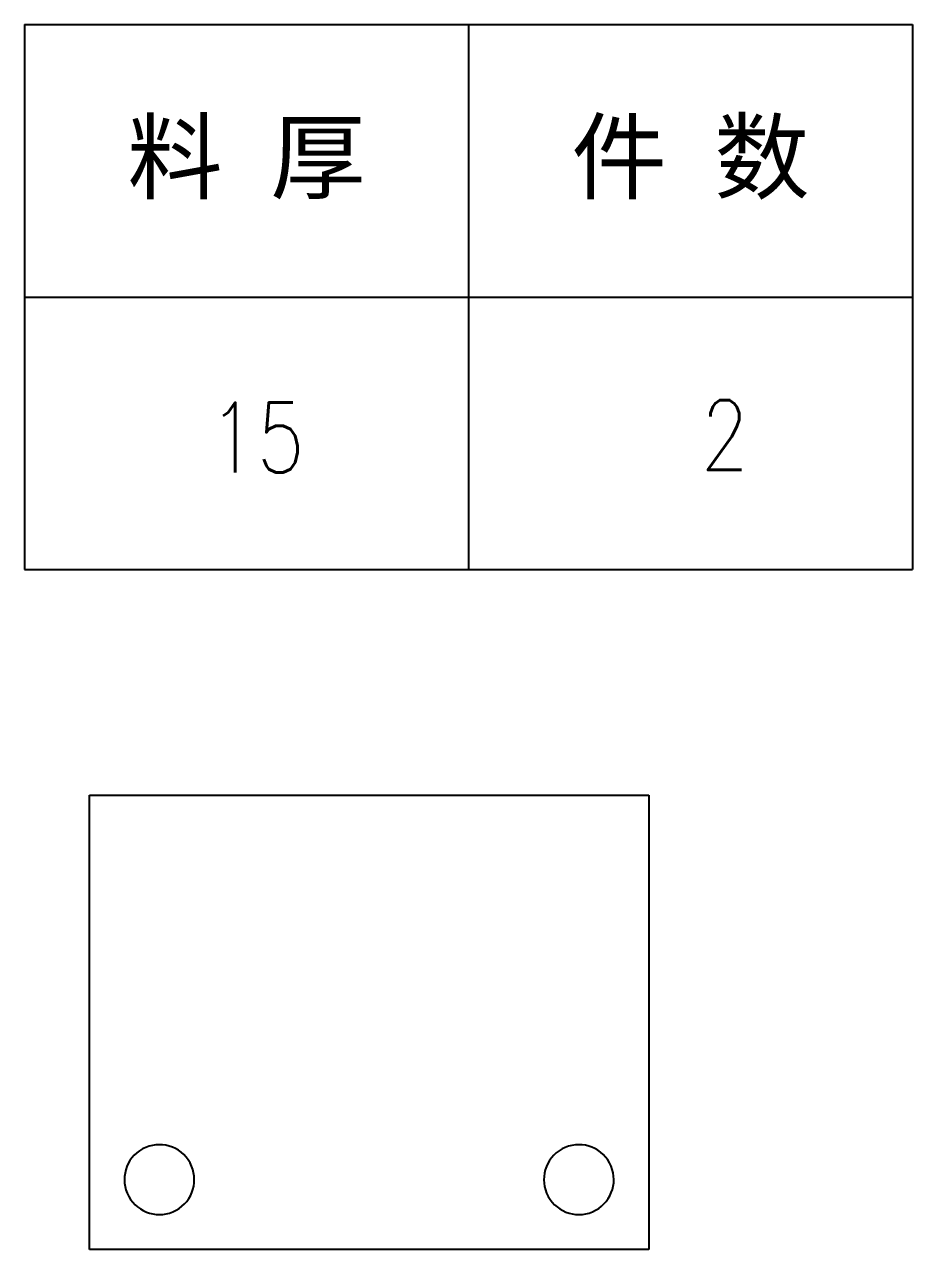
# Model space of a CAD drawing. Header units: millimetres. Extents: x 2210 to 79821, y -19430 to 2344.
# Drawn here: x 2339.8 to 2466.8, y 1839.5 to 2014.8 of the extents above; entities that cross this region are included whole.
import ezdxf
from ezdxf.enums import TextEntityAlignment as Align

# ---------------------------------------------------------------- set-up
doc = ezdxf.new("R2010")
doc.units = ezdxf.units.MM
doc.layers.add('101', color=7, linetype='Continuous', true_color=0xffffff)
doc.styles.add('DIM', font='simplex.shx', dxfattribs={"width": 0.8, "bigfont": 'bigfont.shx'})
doc.styles.get("Standard").update_dxf_attribs({"font": 'arial.ttf'})

# ---------------------------------------------------------------- blocks, each defined once
blk = doc.blocks.new('*T1')
at = {"color": 0, "linetype": 'ByBlock', "lineweight": -2, "transparency": 16777216}
for p, q in [((0, 0), (127, 0)), ((0, 0), (0, -78)), ((63.5, 0), (63.5, -78)), ((127, 0), (127, -78)), ((0, -39), (127, -39)), ((0, -78), (127, -78))]:
    blk.add_line(p, q, dxfattribs=at)
at = {"color": 0, "transparency": 16777216, "char_height": 10, "width": 60.5, "attachment_point": 5}
for s, insert in [('{\\fSimSun|b0|i0|c134|p2;料 厚}', (31.75, -19.5)), ('{\\fSimSun|b0|i0|c134|p2;件 数}', (95.25, -19.5))]:
    blk.add_mtext(s, dxfattribs=dict(at, insert=insert))
blk = doc.blocks.new('拆图参数')
blk.add_blockref('*T1', (-63.5, 78))
at = {"style": 'DIM', "width": 0.8}
blk.add_attdef('6', text='', height=10, dxfattribs=at).set_placement((-37.13, 18.91), align=Align.MIDDLE_LEFT)
blk.add_attdef('1', text='', height=10, dxfattribs=at).set_placement((36.65, 19.27), align=Align.MIDDLE_CENTER)

msp = doc.modelspace()

# ---------------------------------------------------------------- linework, layer by layer
at = {"layer": '101', "color": 92, "linetype": 'Continuous', "lineweight": 25}
for p, q in [((2349.1, 1839.53), (2349.1, 1904.53)), ((2349.1, 1904.53), (2429.1, 1904.53)), ((2429.1, 1904.53), (2429.1, 1839.53)), ((2429.1, 1839.53), (2349.1, 1839.53))]:
    msp.add_line(p, q, dxfattribs=at)
for centre, start, end in [((2359.1, 1849.53), 28.6479, 208.6479), ((2419.1, 1849.53), 28.6479, 208.6479), ((2359.1, 1849.53), 208.6479, 28.6479), ((2419.1, 1849.53), 208.6479, 28.6479)]:
    msp.add_arc(centre, 5, start, end, dxfattribs=at)

# ---------------------------------------------------------------- block references
msp.add_blockref('拆图参数', (2403.31, 1936.81)).add_auto_attribs({'1': '2', '6': '15'})

doc.saveas('drawing.dxf')
